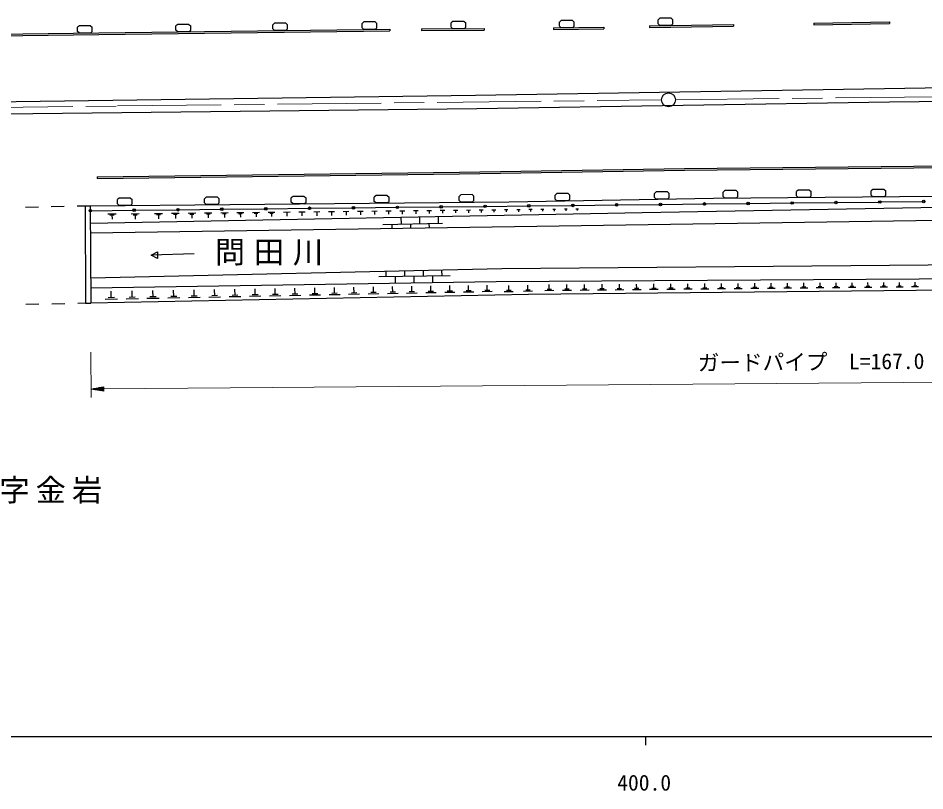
# Model space of a CAD drawing. Units: millimetres, scale not verified. Extents: x 40000 to 680000, y 20000 to 380000.
# Drawn here: x 395424 to 500317, y 198715 to 288088 of the extents above; entities that cross this region are included whole.
import ezdxf
from ezdxf.enums import TextEntityAlignment as Align

# ---------------------------------------------------------------- set-up
doc = ezdxf.new("R2010")
doc.units = ezdxf.units.MM
doc.header["$LTSCALE"] = 1000
doc.linetypes.add('CHAIN', pattern=[18.5, 12, -1.5, 3.5, -1.5])
for name, color, linetype, lineweight in [('M-BGD', 7, 'Continuous', 25), ('M-BMK', 2, 'CHAIN', 13), ('M-BMK-SRVR', 3, 'Continuous', 25), ('M-STR-HTXT', 7, 'Continuous', 13), ('M-STR-STRD', 7, 'Continuous', 25), ('M-TTL-BAND', 7, 'Continuous', 25)]:
    doc.layers.add(name, color=color, linetype=linetype, lineweight=lineweight)
doc.layers.add('M-BGD-TXT', color=7, linetype='Continuous')
doc.styles.add('ＭＳ ゴシック', font='')
doc.styles.get('ＭＳ ゴシック').set_extended_font_data('MS Gothic')

msp = doc.modelspace()

# ---------------------------------------------------------------- linework, layer by layer
at = {"layer": 'M-BGD'}
for p, q in [((425093, 287511), (424893, 287325)), ((426394, 287511), (425093, 287511)), ((426394, 287511), (426594, 287325)), ((435407, 287644), (435207, 287459)), ((435207, 286976), (435207, 287459)), ((436709, 287644), (435407, 287644)), ((436709, 287644), (436909, 287459)), ((436909, 286976), (436909, 287459)), ((445711, 287716), (445511, 287530)), ((445511, 287047), (445511, 287530)), ((447013, 287716), (445711, 287716)), ((447013, 287716), (447213, 287530)), ((447213, 287047), (447213, 287530)), ((458234, 287825), (458034, 287639)), ((458034, 287156), (458034, 287639)), ((459536, 287825), (458234, 287825)), ((459536, 287825), (459736, 287639)), ((459736, 287156), (459736, 287639)), ((469667, 288088), (469467, 287902)), ((469467, 287419), (469467, 287902)), ((469667, 287233), (469467, 287419)), ((470969, 288088), (469667, 288088)), ((470969, 288088), (471169, 287902)), ((470969, 287233), (471169, 287419)), ((471169, 287419), (471169, 287902)), ((402504, 287216), (402304, 287030)), ((402304, 286547), (402304, 287030)), ((402504, 286362), (402304, 286547)), ((403806, 287216), (402504, 287216)), ((403806, 286362), (402504, 286362)), ((403806, 287216), (404006, 287030)), ((403806, 286362), (404006, 286547)), ((404006, 286547), (404006, 287030)), ((413883, 287365), (413683, 287180)), ((413683, 286697), (413683, 287180)), ((413883, 286511), (413683, 286697)), ((415185, 287365), (413883, 287365)), ((415185, 286511), (413883, 286511)), ((415185, 287365), (415385, 287180)), ((415185, 286511), (415385, 286697)), ((415385, 286697), (415385, 287180)), ((424893, 286842), (424893, 287325)), ((425093, 286656), (424893, 286842)), ((426394, 286656), (425093, 286656)), ((426394, 286656), (426594, 286842)), ((426594, 286842), (426594, 287325)), ((435407, 286790), (435207, 286976)), ((436709, 286790), (435407, 286790)), ((436709, 286790), (436909, 286976)), ((445711, 286862), (445511, 287047)), ((447013, 286862), (445711, 286862)), ((447013, 286862), (447213, 287047)), ((458234, 286971), (458034, 287156)), ((459536, 286971), (458234, 286971)), ((459536, 286971), (459736, 287156)), ((470969, 287233), (469667, 287233)), ((436827, 267566), (436627, 267380)), ((438129, 267566), (436827, 267566)), ((438129, 267566), (438329, 267380)), ((446644, 267660), (446446, 267473)), ((447946, 267673), (446644, 267660)), ((447946, 267673), (448148, 267489)), ((448152, 267006), (448148, 267489)), ((457754, 267810), (457554, 267624)), ((457554, 267141), (457554, 267624)), ((459056, 267810), (457754, 267810)), ((459056, 267810), (459256, 267624)), ((459256, 267141), (459256, 267624)), ((469224, 268009), (469024, 267823)), ((469024, 267340), (469024, 267823)), ((470526, 268009), (469224, 268009)), ((470526, 268009), (470726, 267823)), ((470726, 267340), (470726, 267823)), ((477183, 268135), (476983, 267950)), ((476983, 267467), (476983, 267950)), ((478485, 268135), (477183, 268135)), ((478485, 268135), (478685, 267950)), ((478685, 267467), (478685, 267950)), ((485663, 268209), (485463, 268023)), ((485463, 267540), (485463, 268023)), ((485663, 267354), (485463, 267540)), ((486965, 268209), (485663, 268209)), ((486965, 268209), (487165, 268023)), ((486965, 267354), (487165, 267540)), ((487165, 267540), (487165, 268023)), ((494314, 268283), (494114, 268098)), ((494114, 267615), (494114, 268098)), ((494314, 267429), (494114, 267615)), ((495616, 268283), (494314, 268283)), ((495616, 268283), (495816, 268098)), ((495616, 267429), (495816, 267615)), ((495816, 267615), (495816, 268098)), ((407104, 267278), (406904, 267093)), ((406904, 266610), (406904, 267093)), ((407104, 266424), (406904, 266610)), ((408406, 267278), (407104, 267278)), ((408406, 267278), (408606, 267093)), ((408406, 266424), (408606, 266610)), ((408606, 266610), (408606, 267093)), ((417177, 267376), (416977, 267190)), ((416977, 266707), (416977, 267190)), ((417177, 266521), (416977, 266707)), ((418478, 267376), (417177, 267376)), ((418478, 266521), (417177, 266521)), ((418478, 267376), (418678, 267190)), ((418478, 266521), (418678, 266707)), ((418678, 266707), (418678, 267190)), ((427224, 267473), (427024, 267287)), ((427024, 266804), (427024, 267287)), ((427224, 266618), (427024, 266804)), ((428526, 267473), (427224, 267473)), ((428526, 266618), (427224, 266618)), ((428526, 267473), (428726, 267287)), ((428526, 266618), (428726, 266804)), ((428726, 266804), (428726, 267287)), ((436627, 266897), (436627, 267380)), ((436827, 266711), (436627, 266897)), ((438129, 266711), (436827, 266711)), ((438129, 266711), (438329, 266897)), ((438329, 266897), (438329, 267380)), ((446451, 266990), (446446, 267473)), ((446652, 266806), (446451, 266990)), ((447954, 266819), (446652, 266806)), ((447954, 266819), (448152, 267006)), ((454664, 266377), (459439, 266430)), ((457754, 266956), (457554, 267141)), ((459056, 266956), (457754, 266956)), ((459056, 266956), (459256, 267141)), ((459739, 266433), (464513, 266485)), ((464813, 266489), (469587, 266541)), ((469224, 267154), (469024, 267340)), ((470526, 267154), (469224, 267154)), ((469887, 266544), (474661, 266597)), ((470526, 267154), (470726, 267340)), ((474961, 266600), (479735, 266653)), ((477183, 267281), (476983, 267467)), ((478485, 267281), (477183, 267281)), ((478485, 267281), (478685, 267467)), ((480035, 266656), (484810, 266708)), ((485110, 266712), (489884, 266764)), ((486965, 267354), (485663, 267354)), ((490184, 266767), (494958, 266820)), ((495616, 267429), (494314, 267429)), ((495258, 266823), (500032, 266876)), ((396261, 266232), (397761, 266266)), ((399261, 266300), (400760, 266334)), ((402260, 266368), (403165, 266389)), ((403165, 266389), (403769, 266392)), ((403165, 266389), (403230, 255112)), ((403769, 266392), (403835, 255115)), ((403923, 265820), (408697, 265872)), ((405807, 265440), (406749, 265451)), ((408406, 266424), (407104, 266424)), ((408502, 265470), (409443, 265480)), ((408997, 265876), (413771, 265928)), ((411197, 265500), (412139, 265510)), ((411434, 265377), (411905, 265382)), ((413152, 265521), (414068, 265531)), ((413382, 265401), (413840, 265407)), ((413611, 265404), (413616, 264915)), ((414071, 265931), (418845, 265984)), ((415080, 265542), (415972, 265552)), ((415305, 265426), (415750, 265431)), ((415527, 265428), (415533, 264953)), ((416984, 265563), (417850, 265573)), ((417202, 265450), (417635, 265455)), ((417418, 265452), (417424, 264990)), ((418863, 265584), (419705, 265593)), ((419074, 265474), (419495, 265479)), ((419145, 265987), (423919, 266039)), ((419285, 265476), (419290, 265027)), ((420717, 265604), (421535, 265613)), ((420922, 265497), (421331, 265502)), ((421127, 265500), (421132, 265063)), ((422546, 265624), (423341, 265633)), ((422746, 265521), (423143, 265525)), ((422945, 265523), (422949, 265099)), ((424219, 266043), (428994, 266095)), ((424352, 265644), (425123, 265653)), ((424546, 265544), (424931, 265548)), ((424739, 265546), (424743, 265135)), ((426134, 265664), (426882, 265672)), ((426508, 265668), (426514, 265170)), ((427893, 265683), (428618, 265691)), ((428256, 265687), (428261, 265204)), ((429294, 266098), (434068, 266151)), ((429629, 265702), (430331, 265710)), ((429980, 265706), (429985, 265238)), ((431342, 265721), (432022, 265728)), ((431682, 265725), (431687, 265272)), ((433033, 265740), (433691, 265747)), ((433362, 265743), (433367, 265305)), ((434368, 266154), (439142, 266207)), ((434701, 265758), (435337, 265765)), ((435019, 265761), (435024, 265337)), ((436348, 265776), (436963, 265783)), ((436655, 265779), (436660, 265370)), ((437973, 265794), (438567, 265800)), ((438270, 265797), (438274, 265401)), ((439442, 266210), (444216, 266262)), ((439577, 265811), (440150, 265818)), ((439863, 265815), (439868, 265433)), ((441160, 265829), (441712, 265835)), ((441436, 265832), (441440, 265464)), ((442722, 265846), (443254, 265852)), ((442988, 265849), (442992, 265494)), ((444264, 265863), (444776, 265869)), ((444516, 266266), (449290, 266318)), ((444520, 265866), (444523, 265525)), ((445785, 265880), (446277, 265885)), ((446031, 265882), (446035, 265554)), ((447287, 265896), (447759, 265901)), ((447523, 265899), (447527, 265584)), ((448769, 265912), (449222, 265917)), ((448995, 265915), (448999, 265613)), ((449590, 266321), (454364, 266374)), ((450231, 265928), (450666, 265933)), ((450449, 265931), (450452, 265641)), ((451675, 265944), (452090, 265949)), ((451883, 265947), (451886, 265670)), ((453099, 265960), (453496, 265964)), ((453298, 265962), (453301, 265698)), ((454505, 265975), (454884, 265980)), ((454694, 265978), (454697, 265725)), ((455893, 265991), (456253, 265995)), ((456073, 265993), (456076, 265752)), ((457262, 266006), (457605, 266009)), ((457433, 266008), (457436, 265779)), ((458613, 266021), (458938, 266024)), ((458776, 266022), (458778, 265806)), ((459947, 266035), (460255, 266039)), ((460101, 266037), (460103, 265832)), ((406044, 265317), (406515, 265323)), ((406280, 265320), (406285, 264818)), ((408739, 265347), (409209, 265352)), ((408974, 265350), (408980, 264847)), ((411669, 265379), (411675, 264877)), ((437624, 264238), (444533, 264375)), ((439709, 265030), (439724, 264280)), ((441859, 265072), (441874, 264322)), ((442949, 264343), (442958, 263851)), ((444009, 265114), (444023, 264365)), ((438649, 264259), (438659, 263787)), ((440799, 264301), (440809, 263819)), ((410796, 260656), (411534, 261055)), ((415794, 260814), (410796, 260656)), ((411557, 260305), (410796, 260656)), ((411534, 261055), (411557, 260305)), ((445403, 258299), (437160, 258168)), ((438010, 258182), (438001, 258787)), ((439097, 257449), (439085, 258199)), ((440160, 258216), (440150, 258834)), ((441247, 257483), (441235, 258233)), ((442310, 258250), (442300, 258882)), ((443397, 257517), (443385, 258267)), ((444460, 258284), (444449, 258929)), ((436529, 256344), (436515, 257008)), ((438758, 256387), (438745, 257043)), ((440973, 256430), (440960, 257078)), ((443174, 256473), (443161, 257114)), ((445360, 256516), (445347, 257148)), ((447532, 256558), (447520, 257183)), ((449691, 256600), (449678, 257217)), ((452177, 256584), (452171, 257149)), ((454405, 256629), (454399, 257194)), ((456869, 256708), (456864, 257272)), ((458916, 256727), (458911, 257285)), ((460951, 256746), (460945, 257298)), ((462973, 256765), (462968, 257310)), ((464984, 256784), (464978, 257323)), ((466982, 256803), (466977, 257335)), ((468969, 256821), (468963, 257348)), ((470943, 256840), (470938, 257360)), ((472906, 256859), (472901, 257372)), ((474858, 256877), (474852, 257384)), ((476797, 256895), (476792, 257396)), ((478725, 256913), (478720, 257408)), ((480642, 256931), (480637, 257420)), ((482547, 256949), (482542, 257432)), ((484441, 256967), (484436, 257444)), ((486324, 256985), (486319, 257456)), ((488413, 257005), (487977, 257000)), ((488195, 257002), (488190, 257467)), ((490270, 257022), (489840, 257018)), ((490055, 257020), (490051, 257479)), ((492117, 257040), (491692, 257035)), ((491904, 257037), (491900, 257490)), ((493952, 257057), (493533, 257053)), ((493742, 257055), (493738, 257502)), ((495776, 257074), (495363, 257070)), ((495570, 257072), (495565, 257513)), ((497590, 257091), (497182, 257087)), ((497386, 257089), (497382, 257524)), ((499595, 257003), (498790, 256995)), ((499393, 257108), (498990, 257104)), ((499191, 257106), (499187, 257536)), ((406194, 255755), (406179, 256524)), ((408619, 255803), (408604, 256563)), ((411029, 255849), (411014, 256601)), ((413423, 255896), (413408, 256639)), ((416146, 255949), (415457, 255935)), ((415801, 255942), (415787, 256677)), ((418505, 255995), (417824, 255981)), ((418165, 255988), (418150, 256715)), ((420849, 256040), (420175, 256026)), ((420512, 256033), (420498, 256752)), ((423178, 256085), (422512, 256072)), ((422845, 256079), (422831, 256789)), ((425825, 255961), (424508, 255934)), ((425492, 256130), (424833, 256117)), ((425163, 256124), (425149, 256826)), ((428121, 256008), (426818, 255981)), ((427791, 256175), (427140, 256162)), ((427466, 256168), (427451, 256863)), ((430401, 256054), (429113, 256028)), ((430075, 256219), (429431, 256206)), ((429753, 256213), (429739, 256900)), ((432667, 256100), (431393, 256074)), ((432345, 256263), (431708, 256250)), ((432026, 256257), (432013, 256936)), ((434918, 256146), (433659, 256120)), ((434599, 256307), (433970, 256294)), ((434285, 256301), (434271, 256972)), ((437154, 256191), (435910, 256166)), ((436840, 256350), (436218, 256338)), ((439376, 256236), (438147, 256211)), ((439065, 256394), (438451, 256381)), ((441584, 256281), (440369, 256256)), ((441277, 256437), (440669, 256424)), ((443777, 256325), (442576, 256301)), ((443474, 256479), (442873, 256467)), ((445956, 256369), (444770, 256345)), ((445657, 256522), (445063, 256510)), ((448122, 256413), (446949, 256389)), ((447825, 256564), (447239, 256552)), ((450273, 256457), (449114, 256433)), ((449980, 256605), (449401, 256594)), ((452708, 256448), (451648, 256437)), ((452441, 256587), (451912, 256581)), ((454936, 256493), (453877, 256483)), ((454670, 256632), (454140, 256627)), ((457400, 256572), (456341, 256561)), ((457134, 256710), (456605, 256705)), ((459441, 256593), (458394, 256582)), ((459178, 256729), (458655, 256724)), ((461470, 256613), (460435, 256603)), ((461210, 256749), (460692, 256743)), ((463486, 256634), (462463, 256623)), ((463229, 256768), (462718, 256762)), ((465490, 256654), (464480, 256644)), ((465236, 256787), (464731, 256781)), ((467483, 256675), (466484, 256665)), ((467232, 256805), (466733, 256800)), ((469463, 256695), (468477, 256685)), ((469215, 256824), (468722, 256819)), ((471432, 256715), (470457, 256705)), ((471187, 256843), (470700, 256838)), ((473389, 256735), (472426, 256725)), ((473147, 256861), (472666, 256856)), ((475335, 256755), (474383, 256745)), ((475096, 256879), (474620, 256874)), ((477268, 256775), (476329, 256765)), ((477032, 256898), (476562, 256893)), ((479191, 256794), (478263, 256785)), ((478957, 256916), (478493, 256911)), ((481102, 256814), (480185, 256804)), ((480871, 256934), (480413, 256929)), ((483001, 256833), (482096, 256824)), ((482774, 256952), (482321, 256947)), ((484889, 256853), (483995, 256843)), ((484665, 256969), (484218, 256965)), ((486766, 256872), (485884, 256863)), ((486544, 256987), (486103, 256983)), ((488632, 256891), (487760, 256882)), ((490487, 256910), (489626, 256901)), ((492330, 256929), (491481, 256920)), ((494163, 256947), (493325, 256939)), ((495984, 256966), (495157, 256957)), ((497795, 256984), (496979, 256976)), ((397827, 254990), (396327, 254956)), ((400826, 255057), (399327, 255024)), ((403230, 255112), (402326, 255091)), ((403230, 255112), (403835, 255115)), ((406919, 255578), (405478, 255549)), ((406555, 255763), (405834, 255748)), ((409336, 255627), (407911, 255598)), ((408976, 255810), (408263, 255795)), ((411738, 255676), (410328, 255647)), ((411381, 255856), (410677, 255842)), ((414124, 255724), (412730, 255696)), ((413771, 255903), (413074, 255889)), ((416494, 255772), (415116, 255744)), ((418850, 255820), (417487, 255792)), ((421190, 255867), (419842, 255840)), ((423515, 255914), (422182, 255887))]:
    msp.add_line(p, q, dxfattribs=at)
for points in [[(403769, 266392), (452236, 266860), (475883, 267270), (531868, 267753), (558850, 267328), (561104, 265660)], [(570568, 265474), (561104, 265660), (512752, 266370), (467615, 265580), (403781, 264321)], [(403788, 263267), (514776, 264921), (570551, 263735)], [(570506, 259127), (541072, 259873), (451387, 259083), (403818, 258030)], [(403825, 256887), (450729, 257634), (542476, 258205), (570492, 257631)], [(570477, 256141), (540413, 257020), (454460, 256142), (403835, 255115)]]:
    msp.add_lwpolyline(points, dxfattribs=at)
for centre, radius in [((449440, 266320), 150), ((449440, 266320), 120), ((454514, 266376), 150), ((454514, 266376), 120), ((454514, 266376), 100), ((454514, 266376), 100), ((454514, 266376), 100), ((454514, 266376), 100), ((459589, 266431), 150), ((459589, 266431), 120), ((459589, 266431), 100), ((459589, 266431), 100), ((459589, 266431), 100), ((459589, 266431), 100), ((464663, 266487), 150), ((464663, 266487), 120), ((464663, 266487), 100), ((464663, 266487), 100), ((464663, 266487), 100), ((464663, 266487), 100), ((469737, 266543), 150), ((469737, 266543), 120), ((469737, 266543), 100), ((469737, 266543), 100), ((469737, 266543), 100), ((469737, 266543), 100), ((474811, 266599), 150), ((474811, 266599), 120), ((474811, 266599), 100), ((474811, 266599), 100), ((474811, 266599), 100), ((474811, 266599), 100), ((479885, 266654), 150), ((479885, 266654), 120), ((479885, 266654), 100), ((479885, 266654), 100), ((479885, 266654), 100), ((479885, 266654), 100), ((484960, 266710), 150), ((484960, 266710), 120), ((484960, 266710), 100), ((484960, 266710), 100), ((484960, 266710), 100), ((484960, 266710), 100), ((490034, 266766), 150), ((490034, 266766), 120), ((490034, 266766), 100), ((490034, 266766), 100), ((490034, 266766), 100), ((490034, 266766), 100), ((495108, 266821), 150), ((495108, 266821), 120), ((495108, 266821), 100), ((495108, 266821), 100), ((495108, 266821), 100), ((495108, 266821), 100), ((500182, 266877), 150), ((500182, 266877), 120), ((500182, 266877), 100), ((500182, 266877), 100), ((500182, 266877), 100), ((500182, 266877), 100), ((403773, 265818), 150), ((403773, 265818), 120), ((403773, 265818), 100), ((403773, 265818), 100), ((403773, 265818), 100), ((403773, 265818), 100), ((408847, 265874), 150), ((408847, 265874), 120), ((408847, 265874), 100), ((408847, 265874), 100), ((408847, 265874), 100), ((408847, 265874), 100), ((413921, 265930), 150), ((413921, 265930), 120), ((413921, 265930), 100), ((413921, 265930), 100), ((413921, 265930), 100), ((413921, 265930), 100), ((418995, 265985), 150), ((418995, 265985), 120), ((418995, 265985), 100), ((418995, 265985), 100), ((418995, 265985), 100), ((418995, 265985), 100), ((424069, 266041), 150), ((424069, 266041), 120), ((424069, 266041), 100), ((424069, 266041), 100), ((424069, 266041), 100), ((424069, 266041), 100), ((429144, 266097), 150), ((429144, 266097), 120), ((429144, 266097), 100), ((429144, 266097), 100), ((429144, 266097), 100), ((429144, 266097), 100), ((434218, 266153), 150), ((434218, 266153), 120), ((434218, 266153), 100), ((434218, 266153), 100), ((434218, 266153), 100), ((434218, 266153), 100), ((439292, 266208), 150), ((439292, 266208), 120), ((439292, 266208), 100), ((439292, 266208), 100), ((439292, 266208), 100), ((439292, 266208), 100), ((444366, 266264), 150), ((444366, 266264), 120), ((444366, 266264), 100), ((444366, 266264), 100), ((444366, 266264), 100), ((444366, 266264), 100), ((449440, 266320), 100), ((449440, 266320), 100), ((449440, 266320), 100), ((449440, 266320), 100)]:
    msp.add_circle(centre, radius, dxfattribs=at)
at = {"layer": 'M-BMK'}
msp.add_line((471461, 278651), (569906, 279757), dxfattribs=at)
msp.add_lwpolyline([(371271, 277441), (406915, 277926), (469861, 278633)], dxfattribs=at)
at = {"layer": 'M-BMK-SRVR'}
msp.add_circle((470661, 278642), 800, dxfattribs=at)
at = {"layer": 'M-STR-HTXT'}
for p, q in [((403815, 249462), (403858, 244192)), ((405350, 245204), (568996, 246524)), ((403850, 245192), (405348, 245454)), ((405352, 244954), (405348, 245454)), ((403850, 245192), (405350, 245204)), ((403850, 245192), (405352, 244954)), ((405349, 245254), (404149, 245244)), ((405350, 245154), (404150, 245144)), ((404449, 245297), (405349, 245304)), ((404451, 245097), (405351, 245104)), ((405349, 245354), (404749, 245349)), ((405351, 245054), (404751, 245049)), ((405048, 245402), (405348, 245404)), ((405051, 245002), (405351, 245004))]:
    msp.add_line(p, q, dxfattribs=at)
at = {"layer": 'M-STR-STRD'}
for p, q in [((487460, 287524), (496242, 287654)), ((487460, 287524), (487463, 287325)), ((487463, 287325), (496244, 287454)), ((496242, 287654), (496244, 287454)), ((388834, 286174), (404747, 286393)), ((404747, 286393), (438415, 286829)), ((404749, 286193), (438417, 286629)), ((438415, 286829), (438417, 286629)), ((442071, 286845), (449348, 286878)), ((442071, 286845), (442072, 286645)), ((442072, 286645), (449349, 286678)), ((449348, 286878), (449349, 286678)), ((457367, 286959), (463186, 287039)), ((457367, 286959), (457369, 286759)), ((457369, 286759), (463191, 286839)), ((463186, 287039), (463191, 286839)), ((468458, 287217), (478194, 287347)), ((468458, 287217), (468463, 287017)), ((468463, 287017), (478197, 287147)), ((478194, 287347), (478197, 287147)), ((388837, 285974), (404749, 286193)), ((446486, 270263), (472499, 270694)), ((472499, 270694), (499035, 270967)), ((472502, 270494), (499038, 270767)), ((499035, 270967), (520144, 271217)), ((499038, 270767), (520143, 271017)), ((404558, 269729), (446486, 270263)), ((404558, 269729), (404560, 269529)), ((404560, 269529), (446489, 270063)), ((446489, 270063), (472502, 270494))]:
    msp.add_line(p, q, dxfattribs=at)
for points in [[(554769, 280894), (448315, 279122), (386749, 278282), (323388, 277726), (281632, 277822)], [(269892, 277326), (306024, 276120), (386833, 276949), (448506, 277641), (496241, 278414), (554824, 279073)]]:
    msp.add_lwpolyline(points, dxfattribs=at)
at = {"layer": 'M-TTL-BAND'}
for p, q in [((40000, 205000), (579000, 205000)), ((468000, 205000), (468000, 204000))]:
    msp.add_line(p, q, dxfattribs=at)

# ---------------------------------------------------------------- texts
at = {"layer": 'M-BGD-TXT', "char_height": 2566, "attachment_point": 8, "style": 'ＭＳ ゴシック'}
for s, insert in [('\\T1.29;問田川', (424950, 259449)), ('\\T1.2;字金岩', (399553, 231934))]:
    msp.add_mtext(s, dxfattribs=dict(at, insert=insert))
at = {"layer": 'M-STR-HTXT', "style": 'ＭＳ ゴシック'}
msp.add_text('ガードパイプ  L=167.0', height=1833, rotation=0.462, dxfattribs=at).set_placement((487165, 246864), align=Align.BOTTOM_CENTER)
at = {"layer": 'M-TTL-BAND', "style": 'ＭＳ ゴシック'}
msp.add_text('400.0', height=1833, dxfattribs=at).set_placement((467844, 198195), align=Align.BOTTOM_CENTER)

doc.saveas('drawing.dxf')
